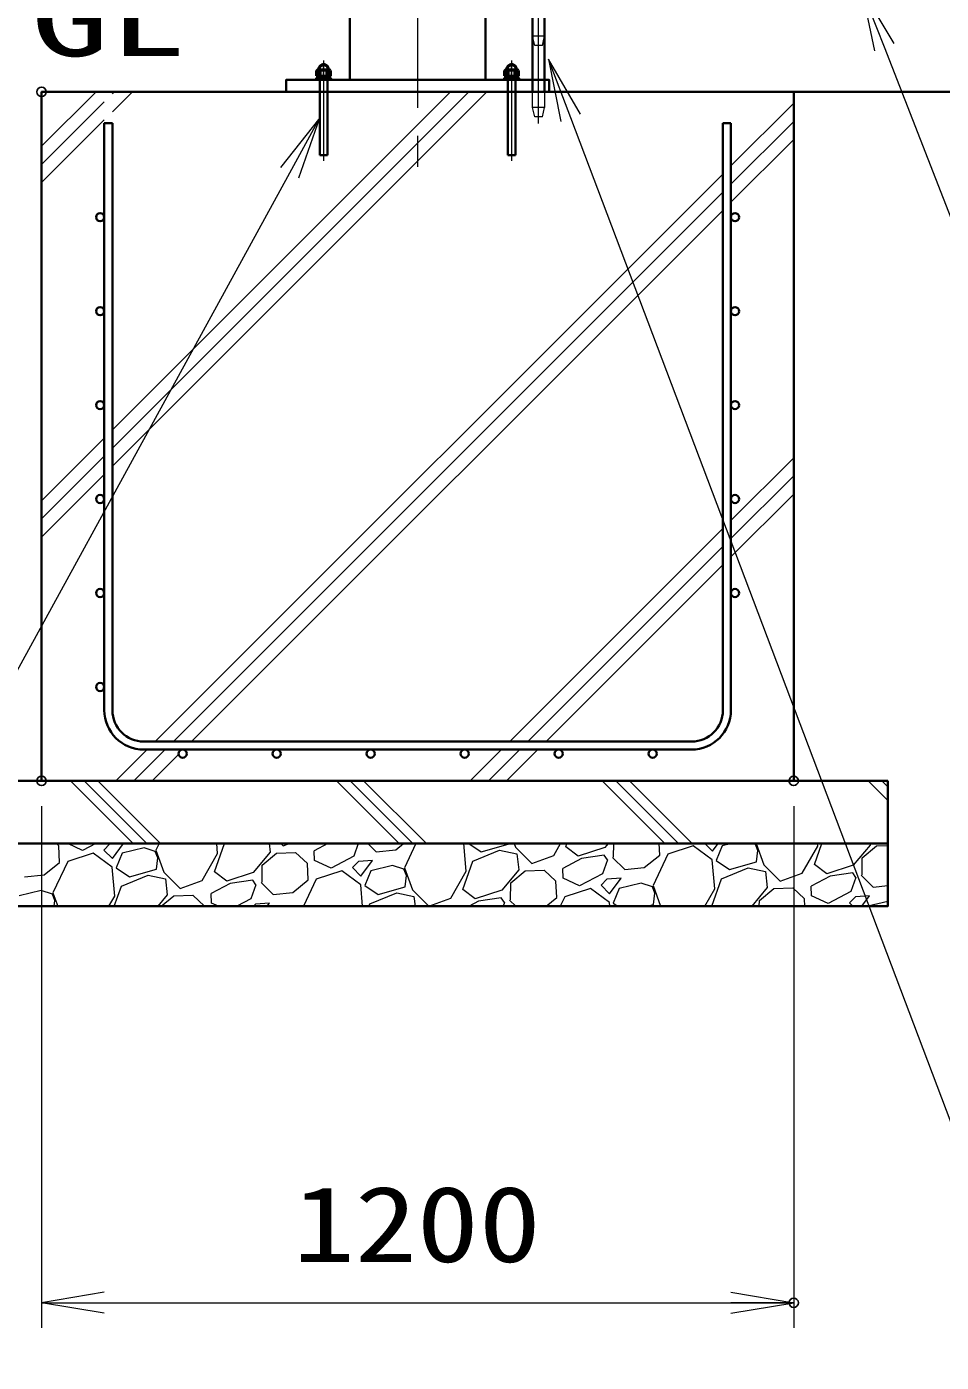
# Model space of a CAD drawing. Units: millimetres, scale not verified. Extents: x -11880 to 11880, y -8400 to 8400.
# Drawn here: x 111 to 1571, y -2681 to -549 of the extents above; entities that cross this region are included whole.
import ezdxf
from ezdxf.enums import TextEntityAlignment as Align

# ---------------------------------------------------------------- set-up
doc = ezdxf.new("R2010")
doc.units = ezdxf.units.MM
doc.header["$LTSCALE"] = 30
doc.header["$PDMODE"] = 32
doc.header["$PDSIZE"] = 15
for name, pattern in [('DASHED', [7.5, 6, -1.5]), ('USER1', [18, 12, -1.5, 3, -1.5]), ('USER2', [9, 6, -0.75, 1.5, -0.75])]:
    doc.linetypes.add(name, pattern=pattern)
for name, color, linetype, lineweight in [('0-1_外形線', 7, 'Continuous', 35), ('0-2_軸線', 200, 'USER1', 15), ('0-3_細線', 2, 'Continuous', 35), ('0-4_寸法線', 4, 'Continuous', 18), ('0-5_0', 7, 'Continuous', 18), ('0-7_隠れ線', 140, 'DASHED', 18), ('0-D_ハッチング', 253, 'Continuous', 13), ('0-E_AM_0N', 7, 'Continuous', 50), ('1-0_AM_7N', 6, 'USER2', 18)]:
    doc.layers.add(name, color=color, linetype=linetype, lineweight=lineweight)
doc.layers.add('0-6_Defpoints', color=7, linetype='Continuous')
doc.layers.add('1-3_文字2', color=254, linetype='Continuous')
doc.styles.add('ＭＳ ゴシック', font='')
doc.styles.get('ＭＳ ゴシック').set_extended_font_data('MS Gothic')

# ---------------------------------------------------------------- blocks, each defined once
blk = doc.blocks.new('S31')
at = {"layer": '0-4_寸法線'}
for points in [[(5320299.8, 80246683.9), (5289027.8, 80246683.9), (5270941.5, 80293079.1), (5269851.8, 80295874.2)], [(5271407.3, 80293260.7), (5269851.8, 80295874.2), (5270475.6, 80292897.5)]]:
    blk.add_lwpolyline(points, dxfattribs=at)
blk = doc.blocks.new('S41')
at = {"layer": '0-4_寸法線'}
for points in [[(5312076.1, 80224227.6), (5280688.9, 80224227.6), (5255926.4, 80289697.9), (5254865.1, 80292503.9)], [(5256394.1, 80289874.8), (5254865.1, 80292503.9), (5255458.7, 80289521)]]:
    blk.add_lwpolyline(points, dxfattribs=at)
blk = doc.blocks.new('PROFSP00NL0D66')
at = {"layer": '0-1_外形線'}
for p, q in [((0, 210), (0, 0)), ((0, 16.5), (112.2, 33)), ((0, -210), (0, 0)), ((0, -16.5), (112.2, 0)), ((13.2, 315), (13.2, 18.4)), ((99, 315), (99, 31.1)), ((112.2, 210), (112.2, 0)), ((112.2, -210), (112.2, 0)), ((13.2, -315), (13.2, -14.6)), ((99, -315), (99, -1.9))]:
    blk.add_line(p, q, dxfattribs=at)
for points in [[(56.1, 315), (13.2, 315), (4.2, 306), (0, 210)], [(112.2, 210), (108, 306), (99, 315), (56.1, 315)], [(56.1, -315), (13.2, -315), (4.2, -306), (0, -210)], [(112.2, -210), (108, -306), (99, -315), (56.1, -315)]]:
    blk.add_lwpolyline(points, dxfattribs=at)
blk = doc.blocks.new('PROFSP00NKH4S6')
at = {"layer": '0-1_外形線'}
blk.add_lwpolyline([(0, -360), (75, -360), (75, 360), (0, 360)], close=True, dxfattribs=at)
blk = doc.blocks.new('U59')
at = {"layer": '0-E_AM_0N'}
for p, q in [((5243770.2, 80291962.5), (5243814.4, 80291988)), ((5243770.2, 80291713.5), (5243770.2, 80291962.5)), ((5243814.4, 80291988), (5243859.4, 80291988)), ((5243859.4, 80291988), (5243859.4, 80292003)), ((5243859.4, 80291988), (5244339.4, 80291988)), ((5243934.8, 80291713.5), (5243934.8, 80291962.5)), ((5244264, 80291713.5), (5244264, 80291962.5)), ((5244339.4, 80292003), (5244339.4, 80291988)), ((5244339.4, 80291988), (5244384.4, 80291988)), ((5244428.6, 80291962.5), (5244384.4, 80291988)), ((5244428.6, 80291713.5), (5244428.6, 80291962.5)), ((5243770.2, 80291713.5), (5243814.4, 80291688)), ((5243814.4, 80291688), (5244384.4, 80291688)), ((5244428.6, 80291713.5), (5244384.4, 80291688))]:
    blk.add_line(p, q, dxfattribs=at)
for centre, radius, start, end in [((5243852.5, 80291842.5), 145.5, 55.56153, 115.56153), ((5244099.4, 80292003), 240, 0, 180), ((5244099.4, 80291444.2), 543.8, 72.38303, 107.61697), ((5244346.3, 80291842.5), 145.5, 64.43847, 124.43847), ((5243852.5, 80291833.5), 145.5, 244.43847, 304.43847), ((5244099.4, 80292231.8), 543.8, 252.38303, 287.61697), ((5244346.3, 80291833.5), 145.5, 235.56153, 295.56153)]:
    blk.add_arc(centre, radius, start, end, dxfattribs=at)
at = {"layer": '1-0_AM_7N'}
blk.add_line((5244099.4, 80291660.3), (5244099.4, 80292270.8), dxfattribs=at)
blk = doc.blocks.new('shgfhdgdhgg')
at = {"layer": '0-1_外形線'}
for points in [[(-18000, 0), (18000, 0), (18000, -33000), (-18000, -33000)], [(22500, -33000), (-22500, -33000), (-22500, -36000), (22500, -36000)], [(22500, -36000), (-22500, -36000), (-22500, -39000), (22500, -39000)]]:
    blk.add_lwpolyline(points, close=True, dxfattribs=at)
at = {"layer": '0-3_細線'}
for p, q in [((-15000, -29610), (-15000, -1500)), ((-15000, -1500), (-14610, -1500)), ((-14610, -1500), (-14610, -29610)), ((14610, -29610), (14610, -1500)), ((14610, -1500), (15000, -1500)), ((15000, -1500), (15000, -29610)), ((-13110, -31110), (13110, -31110)), ((13110, -31500), (-13110, -31500))]:
    blk.add_line(p, q, dxfattribs=at)
for centre in [(-15195, -6000), (15195, -6000), (-15195, -10500), (15195, -10500), (-15195, -15000), (15195, -15000), (-15195, -19500), (15195, -19500), (-15195, -24000), (15195, -24000), (-15195, -28500), (-11250, -31695), (-6750, -31695), (-2250, -31695), (2250, -31695), (6750, -31695), (11250, -31695)]:
    blk.add_circle(centre, 195, dxfattribs=at)
for centre, radius, start, end in [((-13110, -29610), 1890, 180, 270), ((-13110, -29610), 1500, 180, 270), ((13110, -29610), 1890, 270, 0), ((13110, -29610), 1500, 270, 0)]:
    blk.add_arc(centre, radius, start, end, dxfattribs=at)
at = {"layer": '0-D_ハッチング'}
for p, q in [((-18000, -2607.2), (-15392.8, 0)), ((-14610, -16187.7), (1577.7, 0)), ((-14610, -87.2), (-14522.8, 0)), ((-14610, -17057.7), (2447.7, 0)), ((-14610, -957.2), (-13652.8, 0)), ((-14610, -17927.7), (3317.7, 0)), ((-18000, -3477.2), (-15000, -477.2)), ((15000, -3548.3), (18000, -548.3)), ((-18000, -4347.2), (-15000, -1347.2)), ((15000, -4418.3), (18000, -1418.3)), ((15000, -5288.3), (18000, -2288.3)), ((-12561.7, -31110), (14610, -3938.3)), ((-11691.7, -31110), (14610, -4808.3)), ((-10821.7, -31110), (14610, -5678.3)), ((-18000, -19577.7), (-15000, -16577.7)), ((-18000, -20447.7), (-15000, -17447.7)), ((15000, -20518.9), (18000, -17518.9)), ((-18000, -21317.7), (-15000, -18317.7)), ((15000, -21388.9), (18000, -18388.9)), ((15000, -22258.9), (18000, -19258.9)), ((4408.9, -31110), (14610, -20908.9)), ((5278.9, -31110), (14610, -21778.9)), ((6148.9, -31110), (14610, -22648.9)), ((-14451.7, -33000), (-12951.7, -31500)), ((-13581.7, -33000), (-12081.7, -31500)), ((-12711.7, -33000), (-11441.6, -31729.9)), ((-11215, -31503.3), (-11211.7, -31500)), ((2518.9, -33000), (4018.9, -31500)), ((3388.9, -33000), (4888.9, -31500)), ((4258.9, -33000), (5758.9, -31500)), ((-13616.5, -36000), (-16616.5, -33000)), ((-12964, -36000), (-15964, -33000)), ((-12311.5, -36000), (-15311.5, -33000)), ((-888.6, -36000), (-3888.6, -33000)), ((-236.1, -36000), (-3236.1, -33000)), ((416.4, -36000), (-2583.6, -33000)), ((11839.3, -36000), (8839.3, -33000)), ((12491.8, -36000), (9491.8, -33000)), ((13144.3, -36000), (10144.3, -33000)), ((22500, -33932.8), (21567.2, -33000)), ((22500, -33280.3), (22219.7, -33000)), ((-17289, -36000), (-17175.7, -36104.7)), ((-17136.3, -36896.7), (-17175.7, -36104.7)), ((-16043.7, -36328.6), (-16748.8, -36000)), ((-15411.6, -36000), (-16043.7, -36328.6)), ((-14730, -36015.4), (-15013.8, -36306.2)), ((-15013.8, -36306.2), (-14612.5, -36717.3)), ((-14512.8, -36000), (-14730, -36015.4)), ((-14612.5, -36717.3), (-14081, -36000)), ((-13093.3, -36203.5), (-14140.1, -36463.9)), ((-12556.2, -36385.2), (-13093.3, -36203.5)), ((-12433.7, -36680.8), (-12556.2, -36385.2)), ((-12379.5, -36000), (-12527.3, -36315.5)), ((-12527.3, -36315.5), (-12147.9, -37370.8)), ((-9731.2, -37351.2), (-9253, -36000)), ((-9573.4, -36477.6), (-9613.2, -36000)), ((-7058.1, -36417.2), (-7868.5, -37387.9)), ((-7106, -36000), (-7058.1, -36417.2)), ((-6750.5, -36463), (-5839.5, -36432)), ((-6541.6, -36000), (-6437.9, -36102.5)), ((-6437.9, -36102.5), (-6152.7, -36000)), ((-5839.5, -36432), (-5278.5, -36950.2)), ((-4301.2, -36000), (-4949, -36351.8)), ((-4933.5, -36807.3), (-4949, -36351.8)), ((-2839.4, -36000), (-3053.9, -36606.1)), ((-2391.4, -36000), (-1986.7, -36395)), ((-1986.7, -36395), (-1046.8, -36294.4)), ((-1046.8, -36294.3), (-681.9, -36000)), ((-86.2, -36000), (-630.1, -37161)), ((2323.7, -37323.1), (2213.7, -36000)), ((2448.5, -36000), (3035.5, -36393.2)), ((2644.8, -36843.7), (3926.1, -36313)), ((3035.5, -36393.2), (4328.8, -36030.7)), ((3926.1, -36313), (4750.4, -36491.1)), ((4328.8, -36030.7), (4332.3, -36000)), ((4614.3, -36000), (4677.2, -36175)), ((4677.2, -36175), (5459.3, -36948)), ((6514.6, -36568.7), (6840.3, -36000)), ((7094, -36155.5), (7149, -36000)), ((7683.9, -36603.9), (7094, -36155.5)), ((8956.7, -36192.2), (7683.9, -36603.9)), ((9117.1, -36000), (8956.7, -36192.2)), ((9378.4, -36652.6), (9386.3, -36000)), ((11586, -36546.4), (11558.9, -36000)), ((13195.4, -36110.8), (11971.8, -36502.1)), ((14104.9, -36773.3), (13195.4, -36110.8)), ((13751.6, -36000), (14109.8, -36367.1)), ((14109.8, -36367.1), (14381.8, -36000)), ((14582.2, -36113.7), (14293.5, -36810.6)), ((15039.2, -36000), (14582.2, -36113.7)), ((16166.2, -36034.9), (16062.8, -36000)), ((16288.6, -36330.6), (16166.2, -36034.9)), ((16207.5, -36000), (16574.4, -37020.5)), ((16225.9, -36876.2), (16288.6, -36330.6)), ((18411.8, -37414.2), (19148.9, -36127.3)), ((18991.2, -37001), (19345.4, -36000)), ((19148.9, -36127.3), (19138.3, -36000)), ((21664.2, -36067), (20853.9, -37037.7)), ((21285.4, -36685.7), (21971.9, -36112.7)), ((21656.5, -36000), (21664.2, -36067)), ((21971.9, -36112.7), (22500, -36094.8)), ((-17872, -37490.1), (-17136.3, -36896.7)), ((-16750.5, -36852.3), (-17455.3, -38356.7)), ((-15527, -36461), (-16750.5, -36852.3)), ((-14617.5, -37123.5), (-15527, -36461)), ((-14140.1, -36463.9), (-14428.8, -37160.8)), ((-12496.4, -37226.4), (-12433.7, -36680.8)), ((-10310.6, -37764.4), (-9573.4, -36477.6)), ((-7446.8, -37848.3), (-7436.9, -37036)), ((-7436.9, -37035.9), (-6750.5, -36463)), ((-5239.1, -37742.2), (-5278.5, -36950.2)), ((-4146.5, -37174.1), (-4933.5, -36807.3)), ((-3053.9, -36606.1), (-4146.5, -37174.1)), ((-2832.9, -36860.9), (-3116.6, -37151.7)), ((-2159.9, -36813.1), (-2832.9, -36860.9)), ((-2715.3, -37562.8), (-2159.9, -36813.1)), ((-1196.1, -37049), (-2243, -37309.4)), ((-659, -37230.7), (-1196.1, -37049)), ((2166, -38196.7), (2644.8, -36843.7)), ((4750.4, -36491.1), (4839.1, -37262.7)), ((5459.3, -36948), (6514.6, -36568.7)), ((7843.7, -36711), (6948.2, -37197.3)), ((8931.3, -36549.1), (7843.7, -36710.9)), ((9082.7, -36775.1), (8843.3, -37451.6)), ((9082.7, -36775.1), (8931.3, -36549.1)), ((9329.1, -36673), (9910.5, -37240.5)), ((10850.3, -37139.9), (11586, -36546.4)), ((11971.8, -36502.1), (11267, -38006.5)), ((14220.9, -38168.6), (14104.9, -36773.3)), ((14293.5, -36810.6), (14932.7, -37238.7)), ((14932.7, -37238.7), (16225.9, -36876.2)), ((16574.4, -37020.5), (17356.5, -37793.5)), ((19581.1, -37449.4), (18991.2, -37001)), ((20853.9, -37037.7), (19581.1, -37449.4)), ((21275.5, -37498.1), (21285.4, -36685.7)), ((-18811.8, -37590.7), (-17872, -37490.1)), ((-14501.4, -38518.8), (-14617.5, -37123.5)), ((-14428.8, -37160.8), (-13789.6, -37588.9)), ((-14180.4, -38039.4), (-12899.1, -37508.7)), ((-13789.6, -37588.9), (-12496.4, -37226.4)), ((-12899.1, -37508.7), (-12074.7, -37686.8)), ((-12147.9, -37370.8), (-11365.9, -38143.8)), ((-12074.7, -37686.8), (-11986.1, -38458.4)), ((-9141.3, -37799.7), (-9731.2, -37351.2)), ((-7868.5, -37387.9), (-9141.3, -37799.7)), ((-4853.3, -37697.8), (-5463.4, -39000)), ((-3629.8, -37306.5), (-4853.3, -37697.8)), ((-2720.3, -37969), (-3629.8, -37306.5)), ((-3116.6, -37151.7), (-2715.3, -37562.8)), ((-2243, -37309.4), (-2531.6, -38006.3)), ((-536.5, -37526.3), (-659, -37230.7)), ((-630.1, -37161), (-250.8, -38216.3)), ((-599.2, -38071.9), (-536.5, -37526.3)), ((1586.6, -38609.9), (2323.7, -37323.1)), ((4839.1, -37262.7), (4028.7, -38233.4)), ((4460.3, -37881.5), (5146.7, -37308.5)), ((5146.7, -37308.5), (6057.6, -37277.5)), ((6057.6, -37277.5), (6618.7, -37795.7)), ((6963.6, -37652.8), (6948.2, -37197.3)), ((7750.7, -38019.6), (6963.6, -37652.8)), ((8843.3, -37451.6), (7750.7, -38019.6)), ((9064.3, -37706.4), (8780.6, -37997.2)), ((9737.3, -37658.6), (9064.3, -37706.4)), ((9181.8, -38408.3), (9737.3, -37658.6)), ((9910.5, -37240.5), (10850.3, -37139.9)), ((14078.1, -39000), (14542, -37689.2)), ((14542, -37689.2), (15823.2, -37158.5)), ((15823.2, -37158.5), (16647.6, -37336.6)), ((16647.6, -37336.6), (16736.2, -38108.2)), ((17356.5, -37793.5), (18411.8, -37414.2)), ((19740.9, -37556.5), (18845.4, -38042.9)), ((20828.5, -37394.6), (19740.9, -37556.5)), ((20979.9, -37620.6), (20740.5, -38297.1)), ((20979.9, -37620.6), (20828.5, -37394.6)), ((21226.3, -37518.5), (21807.7, -38086)), ((-18021.3, -38244.7), (-19068.1, -38505.1)), ((-17484.2, -38426.4), (-18021.3, -38244.7)), ((-17455.3, -38356.7), (-17224, -39000)), ((-14520.3, -39000), (-14180.4, -38039.4)), ((-11365.9, -38143.8), (-10310.6, -37764.4)), ((-8981.5, -37906.7), (-9877, -38393.1)), ((-7893.8, -37744.8), (-8981.5, -37906.7)), ((-7742.5, -37970.8), (-7981.9, -38647.3)), ((-7742.5, -37970.8), (-7893.8, -37744.8)), ((-7496.1, -37868.8), (-6914.6, -38436.2)), ((-6914.6, -38436.2), (-5974.8, -38335.6)), ((-5974.8, -38335.6), (-5239.1, -37742.2)), ((-2634.5, -39000), (-2720.3, -37969)), ((-2531.6, -38006.3), (-1892.4, -38434.4)), ((-2283.2, -38884.9), (-1001.9, -38354.2)), ((-1892.4, -38434.4), (-599.2, -38071.9)), ((-1001.9, -38354.2), (-177.6, -38532.3)), ((-250.8, -38216.3), (531.3, -38989.3)), ((2755.9, -38645.2), (2166, -38196.7)), ((4028.7, -38233.4), (2755.9, -38645.2)), ((4450.4, -38693.8), (4460.3, -37881.5)), ((6658.1, -38587.7), (6618.7, -37795.7)), ((8267.4, -38152), (7043.8, -38543.4)), ((9176.9, -38814.5), (8267.4, -38152)), ((8780.6, -37997.2), (9181.8, -38408.3)), ((9654.2, -38154.9), (9365.5, -38851.8)), ((10701.1, -37894.5), (9654.2, -38154.9)), ((11238.2, -38076.2), (10701.1, -37894.5)), ((11360.7, -38371.8), (11238.2, -38076.2)), ((11267, -38006.5), (11624.2, -39000)), ((11298, -38917.4), (11360.7, -38371.9)), ((13744.7, -39000), (14220.9, -38168.6)), ((16736.2, -38108.2), (15991.8, -39000)), ((16357.5, -38727), (17043.9, -38154)), ((17043.9, -38154), (17954.8, -38123)), ((17954.8, -38123), (18515.9, -38641.2)), ((18860.8, -38498.3), (18845.4, -38042.8)), ((20740.5, -38297.1), (19647.8, -38865.1)), ((21807.7, -38086), (22500, -38011.9)), ((-17361.7, -38722.1), (-17484.2, -38426.4)), ((-17393.6, -39000), (-17361.7, -38722.1)), ((-14777.1, -39000), (-14501.4, -38518.8)), ((-11986.1, -38458.4), (-12438.2, -39000)), ((-12272.4, -39000), (-11678.5, -38504.2)), ((-11678.5, -38504.2), (-10767.5, -38473.3)), ((-10767.5, -38473.3), (-10206.5, -38991.4)), ((-10206, -39000), (-10206.5, -38991.4)), ((-9861.5, -38848.5), (-9877, -38393.1)), ((-9536.6, -39000), (-9861.5, -38848.5)), ((-7981.9, -38647.3), (-8660.2, -39000)), ((-7760.8, -38902.2), (-7856.3, -39000)), ((-7087.8, -38854.3), (-7760.8, -38902.2)), ((-7195.8, -39000), (-7087.8, -38854.3)), ((-2323.9, -39000), (-2283.2, -38884.9)), ((-177.6, -38532.4), (-123.8, -39000)), ((531.3, -38989.3), (1586.6, -38609.9)), ((2915.7, -38752.2), (2459.5, -39000)), ((4003.4, -38590.3), (2915.7, -38752.2)), ((4154.7, -38816.3), (4003.4, -38590.3)), ((4154.7, -38816.3), (4089.7, -39000)), ((4401.1, -38714.3), (4693.9, -39000)), ((6146.9, -39000), (6658.1, -38587.7)), ((7043.8, -38543.4), (6829.9, -39000)), ((9192.3, -39000), (9176.9, -38814.5)), ((9365.5, -38851.8), (9586.8, -39000)), ((11003.4, -39000), (11298, -38917.4)), ((16354.1, -39000), (16357.5, -38727)), ((18533.7, -39000), (18515.9, -38641.2)), ((19647.9, -38865.1), (18860.8, -38498.3)), ((20164.6, -38997.5), (20156.8, -39000)), ((20168, -39000), (20164.6, -38997.5)), ((20961.5, -38552), (20677.8, -38842.7)), ((20677.8, -38842.7), (20831.3, -39000)), ((21634.5, -38504.1), (20961.5, -38552)), ((21267.1, -39000), (21634.5, -38504.1)), ((22500, -38764.5), (21553.1, -39000))]:
    blk.add_line(p, q, dxfattribs=at)
blk = doc.blocks.new('_Open')
at = {"layer": '0-5_0', "color": 4}
blk.add_line((-30, 5), (0, 0), dxfattribs=at)
blk.add_lwpolyline([(-30, -5), (0, 0), (-30, 0)], dxfattribs=at)
blk = doc.blocks.new('S50')
at = {"layer": '0-4_寸法線'}
for points in [[(5166018.2, 80251810.9), (5223181.4, 80251810.9), (5242479.1, 80287069.2), (5243919.4, 80289700.8)], [(5242917.7, 80286829.1), (5243919.4, 80289700.8), (5242040.5, 80287309.2)]]:
    blk.add_lwpolyline(points, dxfattribs=at)
blk = doc.blocks.new('U64')
at = {"layer": '0-E_AM_0N'}
for p, q in [((5252770.2, 80291962.5), (5252814.4, 80291988)), ((5252770.2, 80291713.5), (5252770.2, 80291962.5)), ((5252814.4, 80291988), (5252859.4, 80291988)), ((5252859.4, 80291988), (5252859.4, 80292003)), ((5252859.4, 80291988), (5253339.4, 80291988)), ((5252934.8, 80291713.5), (5252934.8, 80291962.5)), ((5253264, 80291713.5), (5253264, 80291962.5)), ((5253339.4, 80292003), (5253339.4, 80291988)), ((5253339.4, 80291988), (5253384.4, 80291988)), ((5253428.6, 80291962.5), (5253384.4, 80291988)), ((5253428.6, 80291713.5), (5253428.6, 80291962.5)), ((5252770.2, 80291713.5), (5252814.4, 80291688)), ((5252814.4, 80291688), (5253384.4, 80291688)), ((5253428.6, 80291713.5), (5253384.4, 80291688))]:
    blk.add_line(p, q, dxfattribs=at)
for centre, radius, start, end in [((5252852.5, 80291842.5), 145.5, 55.56153, 115.56153), ((5253099.4, 80292003), 240, 0, 180), ((5253099.4, 80291444.2), 543.8, 72.38303, 107.61697), ((5253346.3, 80291842.5), 145.5, 64.43847, 124.43847), ((5252852.5, 80291833.5), 145.5, 244.43847, 304.43847), ((5253099.4, 80292231.8), 543.8, 252.38303, 287.61697), ((5253346.3, 80291833.5), 145.5, 235.56153, 295.56153)]:
    blk.add_arc(centre, radius, start, end, dxfattribs=at)
at = {"layer": '1-0_AM_7N'}
blk.add_line((5253099.4, 80291660.3), (5253099.4, 80292270.8), dxfattribs=at)

msp = doc.modelspace()

# ---------------------------------------------------------------- linework, layer by layer
at = {"layer": '0-1_外形線'}
for p, q in [((626.89, -634.37), (626.89, 1146.63)), ((843.19, 212.13), (843.19, -634.37)), ((918.54, -533.37), (918.54, -651.37)), ((937.54, -533.37), (937.54, -651.37)), ((135.04, -653.37), (5588.04, -653.37))]:
    msp.add_line(p, q, dxfattribs=at)
msp.add_lwpolyline([(525.04, -653.37), (945.04, -653.37), (945.04, -634.37), (525.04, -634.37)], close=True, dxfattribs=at)
at = {"layer": '0-2_軸線'}
for p, q in [((735.04, 1301.2), (735.04, -772.95)), ((928.04, -703.79), (928.04, -244.72)), ((585.04, -603.48), (585.04, -763.23)), ((885.04, -603.48), (885.04, -763.23))]:
    msp.add_line(p, q, dxfattribs=at)
at = {"layer": '0-3_細線'}
for p, q in [((591.04, -634.37), (579.04, -634.37)), ((579.04, -634.37), (579.04, -754.37)), ((591.04, -754.37), (591.04, -634.37)), ((879.04, -634.37), (879.04, -754.37)), ((891.04, -634.37), (879.04, -634.37)), ((891.04, -754.37), (891.04, -634.37)), ((579.04, -754.37), (591.04, -754.37)), ((879.04, -754.37), (891.04, -754.37))]:
    msp.add_line(p, q, dxfattribs=at)
at = {"layer": '0-4_寸法線'}
for p, q in [((135.04, -1793.37), (135.04, -2626.27)), ((1335.04, -1793.37), (1335.04, -2626.27)), ((135.04, -2586.27), (1335.04, -2586.27))]:
    msp.add_line(p, q, dxfattribs=at)
at = {"layer": '0-6_Defpoints'}
for p in [(135.04, -653.37), (135.04, -1753.37), (1335.04, -1753.37), (1335.04, -2586.27)]:
    msp.add_point(p, dxfattribs=at)
at = {"layer": '0-7_隠れ線'}
for p, q in [((922.04, -579.37), (918.54, -564.37)), ((937.54, -564.37), (918.54, -564.37)), ((934.04, -579.37), (937.54, -564.37)), ((934.04, -579.37), (922.04, -579.37)), ((918.54, -678.37), (918.54, -651.37)), ((937.54, -651.37), (937.54, -678.37)), ((922.04, -693.37), (918.54, -678.37)), ((937.54, -678.37), (918.54, -678.37)), ((934.04, -693.37), (937.54, -678.37)), ((934.04, -693.37), (922.04, -693.37))]:
    msp.add_line(p, q, dxfattribs=at)

# ---------------------------------------------------------------- block references
at = {"layer": '0-1_外形線', "xscale": 0.03333333, "yscale": 0.03333333}
msp.add_blockref('shgfhdgdhgg', (735.04, -653.37), dxfattribs=at)
at = {"layer": '0-4_寸法線'}
for name, p, xscale, yscale in [('S31', (-174218.27, -2677017.73), 0.03333333, 0.03333333), ('S41', (-174218.27, -2677017.73), 0.03333333, 0.03333333), ('S50', (-174218.27, -2677017.73), 0.03333333, 0.03333333), ('_Open', (1335.04, -2586.27), 3.333333, 3.333333)]:
    msp.add_blockref(name, p, dxfattribs=dict(at, xscale=xscale, yscale=yscale))
at = {"layer": '0-4_寸法線', "xscale": 3.333333, "yscale": 3.333333, "rotation": 180}
msp.add_blockref('_Open', (135.04, -2586.27), dxfattribs=at)
at = {"layer": '0-5_0', "xscale": 0.03333333, "yscale": 0.03333333, "rotation": 90}
for name, p in [('PROFSP00NKH4S6', (585.04, -634.37)), ('PROFSP00NL0D66', (585.04, -631.87)), ('PROFSP00NKH4S6', (885.04, -634.37)), ('PROFSP00NL0D66', (885.04, -631.87))]:
    msp.add_blockref(name, p, dxfattribs=at)
at = {"layer": '0-E_AM_0N', "xscale": 0.03333333, "yscale": 0.03333333}
for name in ['U59', 'U64']:
    msp.add_blockref(name, (-174218.27, -2677017.73), dxfattribs=at)

# ---------------------------------------------------------------- texts
at = {"layer": '0-4_寸法線', "color": 254, "style": 'ＭＳ ゴシック', "width": 1.2}
msp.add_text('1200', height=121.2, dxfattribs=at).set_placement((535.84, -2557.58), align=Align.BOTTOM_LEFT)
at = {"layer": '1-3_文字2', "style": 'ＭＳ ゴシック', "width": 1.5}
msp.add_text('GL', height=121.2, dxfattribs=at).set_placement((118.1, -632.67), align=Align.BOTTOM_LEFT)

doc.saveas('drawing.dxf')
